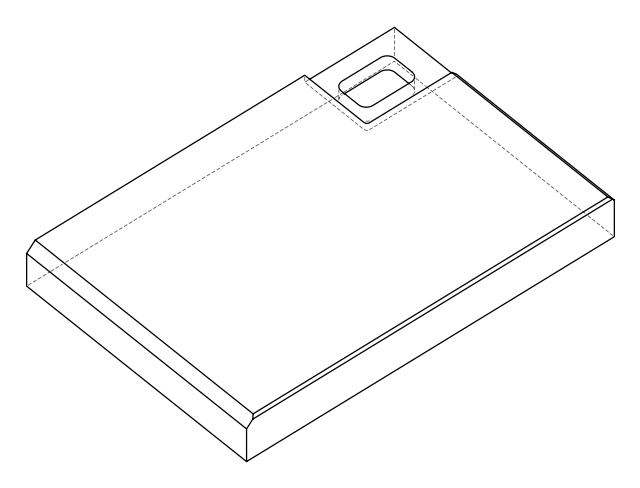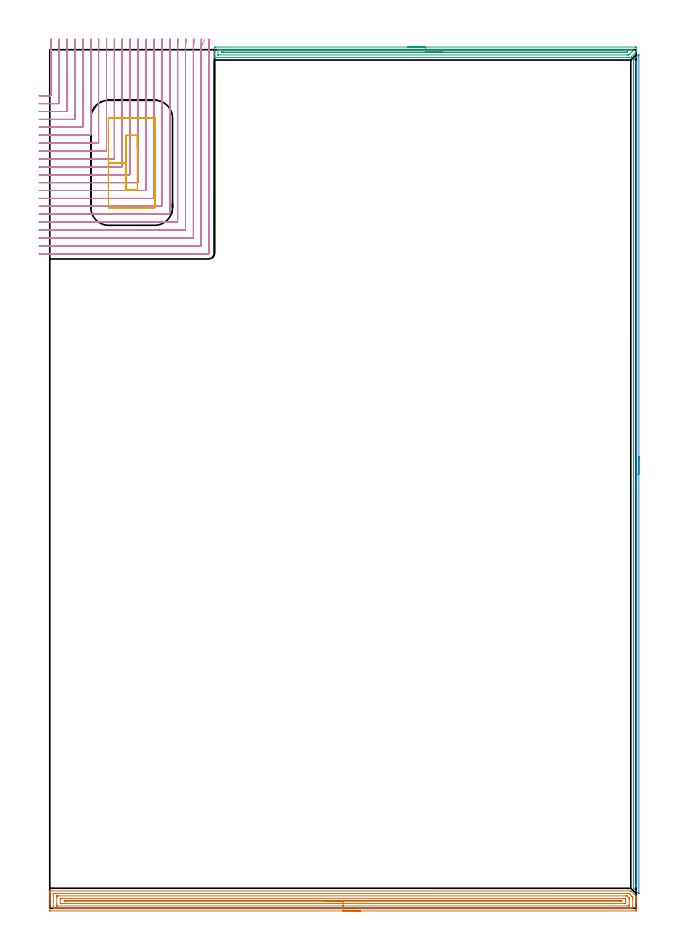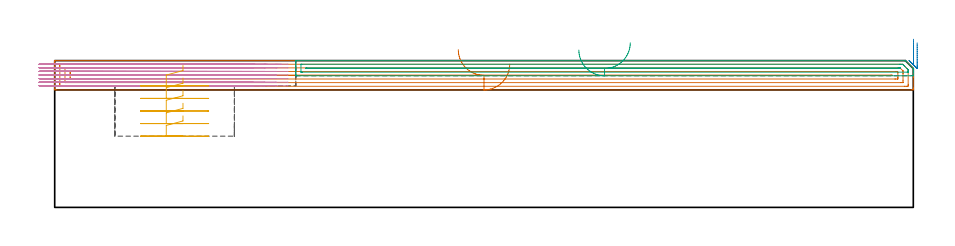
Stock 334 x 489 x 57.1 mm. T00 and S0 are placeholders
(PLAN: 5 operations, 2 tool changes, 71.7 min)
(1 AREA_MILL | FG_CHAMFER_SURFACE | UGT0205_001 | 13.5 min | 21702 mm3)
(2 AREA_MILL_1 | FG_CHAMFER_SURFACE_1 | UGT0205_001 | 7.74 min | 2296 mm3)
(3 AREA_MILL_2 | FG_CHAMFER_SURFACE_2 | UGT0205_001 | 5.89 min | 4226 mm3)
(4 MILL_CORNER_NOTCH_RECTANGULAR | CORNER_NOTCH_RECTANGULAR | UGT0201_014 | Follow Part, ap 1.5, ae 75% | 41.49 min | 109474 mm3)
(5 MILL_RECTANGULAR_POCKET | POCKET_RECTANGULAR_STRAIGHT | UGT0201_104 | Follow Part, ap 5, ae 75% | 3.04 min | 63174 mm3)
(TOOL UGT0205_001 | Chamfer Mill 20 x 3 x 45 deg. | D20 FL50 Z2)
(TOOL UGT0201_014 | End mill 6 mm | D6 FL24 Z4)
(TOOL UGT0201_104 | End Mill 20 mm | D20 FL22 Z2)
(OP 1 AREA_MILL)
G17 G21 G94 G90
T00 M6
G54
G17 G0 G90 X177. Y-1.5 S1061 M3
G43 Z67.1 H0
Z55.7
G94 G1 X176.962 Z54.828 F250.
X176.848 Z53.964
X176.659 Z53.112
X176.397 Z52.28
X176.063 Z51.474
X175.66 Z50.7
X175.191 Z49.964
X174.66 Z49.272
X174.071 Z48.629
X173.428 Z48.04
X172.736 Z47.508
X172. Z47.04
X171.226 Z46.637
X170.42 Z46.303
X169.588 Z46.041
X168.736 Z45.852
X167.872 Z45.738
X167. Z45.7
X0.602
X0.134 Y-1.495 Z45.703
X0.01 Y-1.492 Z45.706
X0. Y-1.363 Z45.835
Y5.959 Z53.154
Y7.41 Z54.607
Y8.597 Z55.792
Y9.212 Z56.411
Y9.477 Z56.676
X0.001 Y9.605 Z56.804
X0.01 Y9.894 Z57.093
X0.156 Y9.9 Z57.1
X330.721
X330.895 Y9.896 Z57.09
X331.051 Y9.75 Z56.949
X333.722 Y7.079 Z54.277
X333.844 Y6.956 Z54.155
X333.958 Y6.838 Z54.037
X333.99 Y6.804 Z54.001
X334. Y6.223 Z53.423
Y5.695 Z52.894
Y5.079 Z52.275
Y3.893 Z51.09
Y3.321 Z50.515
Y-0.791 Z46.406
X333.996 Y-1.077 Z46.12
X333.99 Y-1.492 Z45.706
X333.823 Y-1.495 Z45.703
X333.398 Y-1.5 Z45.7
X167.
Y-0.086 Z47.114
X3.166
X2.387 Y-0.085 Z47.115
X2.271 Y-0.084 Z47.116
X2.037 Y-0.079 Z47.121
X2.01 Y-0.002 Z47.198
X2.004 Y0.18 Z47.38
X2.001 Y0.682 Z47.882
X2. Y1.063 Z48.263
X2.001 Y7.718 Z54.918
X2.003 Y8.096 Z55.296
X2.01 Y8.473 Z55.673
X2.387 Y8.482 Z55.682
X2.501 Y8.484 Z55.684
X3.279 Y8.486 Z55.686
X3.392
X329.051 Y8.485 Z55.685
X329.829 Y8.479 Z55.679
X329.874 Y8.465 Z55.665
X329.926 Y8.417 Z55.617
X330.03 Y8.317 Z55.517
X330.721 Y7.629 Z54.829
X331.511 Y6.838 Z54.038
X331.613 Y6.734 Z53.934
X331.99 Y6.338 Z53.538
X331.995 Y5.959 Z53.159
X331.999 Y5.579 Z52.779
Y0.682 Z47.882
X331.997 Y0.304 Z47.504
X331.99 Y-0.073 Z47.127
X331.613 Y-0.082 Z47.118
X331.499 Y-0.084 Z47.116
X330.721 Y-0.086 Z47.114
X330.608
X167.
Y1.328 Z48.528
X4.171 Y1.329 Z48.529
X4.092 Y1.33 Z48.53
X4.03 Y1.333 Z48.533
X4.016 Y1.335 Z48.535
X4.01 Y1.347 Z48.547
X4.006 Y1.393 Z48.593
X4.002 Y1.562 Z48.762
X4. Y1.73 Z48.93
Y2.441 Z49.641
Y6.127 Z53.327
X4.002 Y6.838 Z54.038
X4.004 Y7.003 Z54.203
X4.01 Y7.057 Z54.257
X4.054 Y7.065 Z54.265
X4.171 Y7.066 Z54.266
X4.827 Y7.071 Z54.271
X328.045
X328.705 Y7.067 Z54.267
X328.814 Y7.065 Z54.265
X328.937 Y6.957 Z54.157
X329.06 Y6.838 Z54.038
X329.829 Y6.07 Z53.27
X329.935 Y5.959 Z53.159
X329.97 Y5.919 Z53.119
X329.99 Y5.873 Z53.073
X329.996 Y5.794 Z52.994
X330. Y5.079 Z52.279
Y4.911 Z52.111
Y2.273 Z49.473
X329.998 Y1.562 Z48.762
X329.996 Y1.397 Z48.597
X329.991 Y1.343 Z48.543
X329.946 Y1.335 Z48.535
X329.829 Y1.334 Z48.534
X329.173 Y1.329 Z48.529
X167. Y1.328 Z48.528
Y2.743 Z49.943
X6.541
X6.123 Y2.745 Z49.945
X6.03 Y2.748 Z49.948
X6.016 Y2.749 Z49.949
X6.01 Y2.759 Z49.959
X6.005 Y2.805 Z50.005
X6.002 Y2.899 Z50.099
X6. Y3.277 Z50.477
Y5.035 Z52.235
Y5.079 Z52.279
X6.004 Y5.497 Z52.697
X6.007 Y5.601 Z52.801
X6.01 Y5.647 Z52.847
X6.067 Y5.65 Z52.85
X6.265 Y5.654 Z52.854
X6.848 Y5.657 Z52.857
X7.154
X327.152
X327.46 Y5.656 Z52.856
X327.668 Y5.653 Z52.853
X327.768 Y5.65 Z52.85
X327.84 Y5.599 Z52.799
X327.957 Y5.483 Z52.683
X327.988 Y5.451 Z52.651
X327.992 Y5.406 Z52.606
X327.996 Y5.312 Z52.512
X328. Y5.124 Z52.324
Y3.365 Z50.565
Y3.321 Z50.521
X327.996 Y2.903 Z50.103
X327.993 Y2.799 Z49.999
X327.99 Y2.753 Z49.953
X327.933 Y2.75 Z49.95
X327.735 Y2.746 Z49.946
X327.152 Y2.743 Z49.943
X326.846
X167.
Y4.157 Z51.357
X8.675 Y4.158 Z51.358
X8.632 Y4.159 Z51.359
X8.097 Y4.2 Z51.4
X8.591 Y4.241 Z51.441
X8.632 Y4.242 Z51.442
X325.325
X325.368 Y4.241 Z51.441
X325.903 Y4.2 Z51.4
X325.41 Y4.159 Z51.359
X325.368 Y4.158 Z51.358
X167. Y4.157 Z51.357
X166.128 Z51.395
X165.263 Z51.509
X164.412 Z51.698
X163.58 Z51.96
X162.774 Z52.294
X162. Z52.697
X161.264 Z53.165
X160.572 Z53.696
X159.929 Z54.286
X159.34 Z54.929
X158.808 Z55.621
X158.34 Z56.357
X157.937 Z57.131
X157.603 Z57.937
X157.341 Z58.769
X157.152 Z59.62
X157.038 Z60.485
X157. Z61.357
G0 Z67.1
M5
M2
(OP 2 AREA_MILL_1)
G17 G21 G94 G90
T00 M6
G54
G17 G0 G90 X335.5 Y257.25 S1061 M3
G43 Z67.1 H0
Z64.
G94 G1 Y257.212 Z63.128 F250.
Y257.098 Z62.263
Y256.909 Z61.412
Y256.647 Z60.58
Y256.313 Z59.774
Y255.91 Z59.
Y255.442 Z58.264
Y254.91 Z57.572
Y254.321 Z56.929
Y253.678 Z56.339
Y252.986 Z55.808
Y252.25 Z55.34
Y251.476 Z54.937
Y250.67 Z54.603
Y249.838 Z54.341
Y248.987 Z54.152
Y248.122 Z54.038
Y247.25 Z54.
Y8.419 Z53.999
X335.499 Y8.391 Z53.998
X335.495 Y8.357 Z53.999
X335.49 Y8.318 Z54.002
X335.383 Y8.415 Z54.113
X335.288 Y8.512 Z54.211
X332.634 Y11.166 Z56.866
X332.474 Y11.329 Z57.024
X332.404 Y11.405 Z57.089
X332.4 Y11.613 Z57.1
Y482.887
X332.404 Y483.095 Z57.089
X332.475 Y483.176 Z57.022
X333.078 Y483.779 Z56.421
X333.975 Y484.675 Z55.525
X335.338 Y486.039 Z54.16
X335.383 Y486.085 Z54.113
X335.49 Y486.182 Z54.002
X335.495 Y486.143 Z53.999
X335.498 Y486.109 Z53.998
X335.5 Y485.827 Z54.
Y247.25
X334.086 Z55.414
Y12.508
X334.084 Y12.227 Z55.416
X334.082 Y12.182 Z55.418
X334.081 Y12.18 Z55.419
X334.075 Y12.181 Z55.425
X334.05 Y12.202 Z55.45
X333.951 Y12.302 Z55.549
X333.851 Y12.408 Z55.649
X333.828 Y12.434 Z55.672
X333.821 Y12.463 Z55.679
X333.819 Y12.508 Z55.681
X333.815 Y12.788 Z55.685
X333.814 Y13.095 Z55.686
Y13.402
Y481.378
X333.816 Y481.684 Z55.684
X333.82 Y481.992 Z55.68
X333.821 Y482.058 Z55.679
X333.851 Y482.093 Z55.649
X333.884 Y482.129 Z55.616
X334.074 Y482.312 Z55.426
X334.08 Y482.313 Z55.42
X334.082 Y482.304 Z55.418
X334.085 Y481.992 Z55.415
X334.086 Y481.685 Z55.414
Y481.405
Y247.25
Y246.378 Z55.452
Y245.514 Z55.566
Y244.662 Z55.755
Y243.83 Z56.017
Y243.024 Z56.351
Y242.25 Z56.754
Y241.514 Z57.223
Y240.822 Z57.754
Y240.179 Z58.343
Y239.59 Z58.986
Y239.059 Z59.678
Y238.59 Z60.414
Y238.187 Z61.188
Y237.853 Z61.994
Y237.591 Z62.826
Y237.402 Z63.678
Y237.288 Z64.543
Y237.25 Z65.414
G0 Z67.1
M5
M2
(OP 3 AREA_MILL_2)
G17 G21 G94 G90
T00 M6
G54
G17 G0 G90 X203.9 Y490.5 S1061 M3
G43 Z67.1 H0
Z61.2
G94 G1 X203.938 Z60.328 F250.
X204.052 Z59.463
X204.241 Z58.612
X204.503 Z57.78
X204.837 Z56.974
X205.24 Z56.2
X205.708 Z55.464
X206.24 Z54.772
X206.829 Z54.129
X207.472 Z53.54
X208.164 Z53.008
X208.9 Z52.54
X209.674 Z52.137
X210.48 Z51.803
X211.312 Z51.541
X212.164 Z51.352
X213.028 Z51.238
X213.9 Z51.2
X333.403
X333.681 Y490.498 Z51.202
X333.997 Y490.491 Z51.205
X334. Y490.463 Z51.234
Y489.296 Z52.399
Y488.706 Z52.993
Y488.14 Z53.559
X333.999 Y487.884 Z53.811
X333.99 Y487.688 Z54.008
X333.852 Y487.552 Z54.148
X331.174 Y484.873 Z56.825
X330.989 Y484.689 Z57.008
X330.895 Y484.603 Z57.089
X330.728 Y484.6 Z57.1
X93.95
X93.81 Y484.602 Z57.088
X93.803 Y484.71 Z56.982
X93.8 Y484.824 Z56.875
Y485.521 Z56.178
Y486.088 Z55.612
Y486.677 Z55.019
Y486.972 Z54.725
Y487.55 Z54.147
Y487.845 Z53.852
Y488.423 Z53.272
Y489.007 Z52.689
Y489.296 Z52.399
Y489.88 Z51.816
X93.804 Y490.169 Z51.527
X93.81 Y490.493 Z51.204
X94.061 Y490.497 Z51.201
X94.397 Y490.5 Z51.2
X213.9
Y489.086 Z52.614
X331.62 Y489.085 Z52.615
X331.836 Y489.084 Z52.616
X331.958 Y489.081 Z52.619
X331.983 Y489.079 Z52.621
X331.99 Y489.067 Z52.633
X331.994 Y489.045 Z52.655
X331.999 Y488.925 Z52.775
X331.995 Y488.423 Z53.277
X331.991 Y488.237 Z53.463
X331.987 Y488.149 Z53.551
X331.945 Y488.104 Z53.596
X331.62 Y487.77 Z53.93
X330.626 Y486.777 Z54.923
X330.526 Y486.677 Z55.023
X330.18 Y486.341 Z55.359
X329.836 Y486.021 Z55.679
X329.617 Y486.019 Z55.681
X328.944 Y486.015 Z55.685
X328.73 Y486.014 Z55.686
X96.18 Y486.015 Z55.685
X95.964 Y486.016 Z55.684
X95.842 Y486.019 Z55.681
X95.817 Y486.021 Z55.679
X95.81 Y486.033 Z55.667
X95.806 Y486.055 Z55.645
X95.801 Y486.175 Z55.525
X95.8 Y488.795 Z52.905
X95.802 Y488.919 Z52.781
X95.806 Y489.018 Z52.682
X95.81 Y489.078 Z52.622
X95.843 Y489.079 Z52.621
X96.18 Y489.084 Z52.616
X96.395 Y489.085 Z52.615
X213.9 Y489.086 Z52.614
Y487.672 Z54.028
X328.053
X328.822 Y487.67 Z54.03
X328.944 Y487.668 Z54.032
X329.05 Y487.665 Z54.035
X328.944 Y487.544 Z54.156
X328.839 Y487.45 Z54.25
X328.82 Y487.435 Z54.265
X328.8 Y487.433 Z54.267
X328.752 Y487.43 Z54.27
X328.561 Y487.429 Z54.271
X328.177
X98.087
X97.964 Y487.43 Z54.27
X97.84 Y487.434 Z54.266
X97.813 Y487.435 Z54.265
X97.809 Y487.455 Z54.245
X97.804 Y487.497 Z54.203
X97.803 Y487.55 Z54.15
X97.807 Y487.63 Z54.07
X97.81 Y487.664 Z54.036
X97.845 Y487.666 Z54.034
X97.964 Y487.669 Z54.031
X98.732 Y487.671 Z54.029
X98.856 Y487.672 Z54.028
X213.9
X214.772 Z54.066
X215.636 Z54.18
X216.488 Z54.369
X217.32 Z54.631
X218.126 Z54.965
X218.9 Z55.368
X219.636 Z55.837
X220.328 Z56.368
X220.971 Z56.957
X221.56 Z57.601
X222.092 Z58.293
X222.56 Z59.028
X222.963 Z59.802
X223.297 Z60.608
X223.559 Z61.44
X223.748 Z62.292
X223.862 Z63.157
X223.9 Z64.028
G0 Z67.1
M5
M2
(OP 4 MILL_CORNER_NOTCH_RECTANGULAR)
G17 G21 G94 G90
T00 M6
G54
G17 G0 G90 X-6. Y462.8 S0 M3
G43 Z67.1 H0
Z55.7
G94 G1 X-3. F250.
X0.506 F500.
G3 X0.8 Y463.094 R0.3
G1 Y489.94
G2 X0.824 Y492. R90.
G1 X0.892 Y494.999 F250.
G0 Z67.1
X-6. Y458.3
Z55.7
G1 X-3.
X5.006 F500.
G3 X5.3 Y458.594 R0.3
G1 Y489.94
G2 X5.325 Y492. R85.5
G1 X5.397 Y494.999 F250.
G0 Z67.1
X-6. Y453.8
Z55.7
G1 X-3.
X9.506 F500.
G3 X9.8 Y454.094 R0.3
G1 Y489.94
G2 X9.826 Y492. R81.
G1 X9.902 Y494.999 F250.
G0 Z67.1
X-6. Y449.3
Z55.7
G1 X-3.
X14.005 F500.
G3 X14.3 Y449.595 R0.3
G1 Y489.94
G2 X14.328 Y492. R76.5
G1 X14.408 Y494.999 F250.
G0 Z67.1
X-6. Y444.8
Z55.7
G1 X-3.
X18.505 F500.
G3 X18.8 Y445.095 R0.3
G1 Y489.94
G2 X18.829 Y492. R72.
G1 X18.915 Y494.999 F250.
G0 Z67.1
X-6. Y440.3
Z55.7
G1 X-3.
X23.005 F500.
G3 X23.3 Y440.595 R0.3
G1 Y489.94
G2 X23.331 Y492. R67.5
G1 X23.423 Y494.999 F250.
G0 Z67.1
X-6. Y435.8
Z55.7
G1 X-3.
X27.505 F500.
G3 X27.8 Y436.095 R0.3
G1 Y489.94
G2 X27.834 Y492. R63.
G1 X27.932 Y494.998 F250.
G0 Z67.1
X-6. Y431.3
Z55.7
G1 X-3.
X32.005 F500.
G3 X32.3 Y431.595 R0.3
G1 Y489.94
G2 X32.336 Y492. R58.5
G1 X32.442 Y494.998 F250.
G0 Z67.1
X-6. Y426.8
Z55.7
G1 X-3.
X36.505 F500.
G3 X36.8 Y427.095 R0.3
G1 Y489.94
G2 X36.839 Y492. R54.
G1 X36.954 Y494.998 F250.
G0 Z67.1
X-6. Y422.3
Z55.7
G1 X-3.
X41.004 F500.
G3 X41.3 Y422.596 R0.3
G1 Y489.94
G2 X41.343 Y492. R49.5
G1 X41.468 Y494.997 F250.
G0 Z67.1
X-6. Y417.8
Z55.7
G1 X-3.
X45.504 F500.
G3 X45.8 Y418.096 R0.3
G1 Y489.94
G2 X45.847 Y492. R45.
G1 X45.984 Y494.997 F250.
G0 Z67.1
X-6. Y413.3
Z55.7
G1 X-3.
X50.004 F500.
G3 X50.3 Y413.596 R0.3
G1 Y489.94
G2 X50.352 Y492. R40.5
G1 X50.505 Y494.996 F250.
G0 Z67.1
X-6. Y408.8
Z55.7
G1 X-3.
X54.504 F500.
G3 X54.8 Y409.096 R0.3
G1 Y489.94
G2 X54.859 Y492. R36.
G1 X55.031 Y494.995 F250.
G0 Z67.1
X-6. Y404.3
Z55.7
G1 X-3.
X59.004 F500.
G3 X59.3 Y404.596 R0.3
G1 Y489.94
G2 X59.367 Y492. R31.5
G1 X59.564 Y494.994 F250.
G0 Z67.1
X-6. Y399.8
Z55.7
G1 X-3.
X63.504 F500.
G3 X63.8 Y400.096 R0.3
G1 Y489.94
G2 X63.879 Y492. R27.
G1 X64.108 Y494.991 F250.
G0 Z67.1
X-6. Y395.3
Z55.7
G1 X-3.
X68.003 F500.
G3 X68.3 Y395.597 R0.3
G1 Y489.94
G2 X68.394 Y492. R22.5
G1 X68.669 Y494.987 F250.
G0 Z67.1
X-6. Y390.8
Z55.7
G1 X-3.
X72.503 F500.
G3 X72.8 Y391.097 R0.3
G1 Y489.94
G2 X72.918 Y492. R18.
G1 X73.261 Y494.98 F250.
G0 Z67.1
X-6. Y386.3
Z55.7
G1 X-3.
X77.003 F500.
G3 X77.3 Y386.597 R0.3
G1 Y489.94
G2 X77.458 Y492. R13.5
G1 X77.916 Y494.965 F250.
G0 Z67.1
X-6. Y381.8
Z55.7
G1 X-3.
X81.503 F500.
G3 X81.8 Y382.097 R0.3
G1 Y489.94
G2 X82.039 Y492. R9.
G1 X82.725 Y494.92 F250.
G0 Z67.1
X-6. Y377.3
Z55.7
G1 X-3.
X86.003 F500.
G3 X86.3 Y377.597 R0.3
G1 Y489.94
G2 X86.799 Y492. R4.5
G1 X88.172 Y494.667 F250.
G0 Z67.1
X-6. Y372.8
Z55.7
G1 X-3.
X90.5 F500.
G3 X90.8 Y373.1 R0.3
G1 Y489.94
Y492.94 F250.
G0 Z67.1
X-6. Y462.8
Z54.3
G1 X-3.
X0.506 F500.
G3 X0.8 Y463.094 R0.3
G1 Y491.631
X0.801 Y492.
X0.813 Y495. F250.
G0 Z67.1
X-6. Y458.3
Z54.3
G1 X-3.
X5.006 F500.
G3 X5.3 Y458.594 R0.3
G1 Y491.631
X5.301 Y492.
X5.314 Y495. F250.
G0 Z67.1
X-6. Y453.8
Z54.3
G1 X-3.
X9.506 F500.
G3 X9.8 Y454.094 R0.3
G1 Y491.631
X9.801 Y492.
X9.815 Y495. F250.
G0 Z67.1
X-6. Y449.3
Z54.3
G1 X-3.
X14.005 F500.
G3 X14.3 Y449.595 R0.3
G1 Y491.631
X14.301 Y492.
X14.315 Y495. F250.
G0 Z67.1
X-6. Y444.8
Z54.3
G1 X-3.
X18.505 F500.
G3 X18.8 Y445.095 R0.3
G1 Y491.631
X18.801 Y492.
X18.816 Y495. F250.
G0 Z67.1
X-6. Y440.3
Z54.3
G1 X-3.
X23.005 F500.
G3 X23.3 Y440.595 R0.3
G1 Y491.631
G2 X23.301 Y492. R67.5
G1 X23.317 Y495. F250.
G0 Z67.1
X-6. Y435.8
Z54.3
G1 X-3.
X27.505 F500.
G3 X27.8 Y436.095 R0.3
G1 Y491.631
G2 X27.801 Y492. R63.
G1 X27.819 Y495. F250.
G0 Z67.1
X-6. Y431.3
Z54.3
G1 X-3.
X32.005 F500.
G3 X32.3 Y431.595 R0.3
G1 Y491.631
G2 X32.301 Y492. R58.5
G1 X32.32 Y495. F250.
G0 Z67.1
X-6. Y426.8
Z54.3
G1 X-3.
X36.505 F500.
G3 X36.8 Y427.095 R0.3
G1 Y491.631
G2 X36.801 Y492. R54.
G1 X36.822 Y495. F250.
G0 Z67.1
X-6. Y422.3
Z54.3
G1 X-3.
X41.004 F500.
G3 X41.3 Y422.596 R0.3
G1 Y491.631
G2 X41.301 Y492. R49.5
G1 X41.324 Y495. F250.
G0 Z67.1
X-6. Y417.8
Z54.3
G1 X-3.
X45.504 F500.
G3 X45.8 Y418.096 R0.3
G1 Y491.631
G2 X45.802 Y492. R45.
G1 X45.826 Y495. F250.
G0 Z67.1
X-6. Y413.3
Z54.3
G1 X-3.
X50.004 F500.
G3 X50.3 Y413.596 R0.3
G1 Y491.631
G2 X50.302 Y492. R40.5
G1 X50.329 Y495. F250.
G0 Z67.1
X-6. Y408.8
Z54.3
G1 X-3.
X54.504 F500.
G3 X54.8 Y409.096 R0.3
G1 Y491.631
G2 X54.802 Y492. R36.
G1 X54.833 Y495. F250.
G0 Z67.1
X-6. Y404.3
Z54.3
G1 X-3.
X59.004 F500.
G3 X59.3 Y404.596 R0.3
G1 Y491.631
G2 X59.302 Y492. R31.5
G1 X59.337 Y495. F250.
G0 Z67.1
X-6. Y399.8
Z54.3
G1 X-3.
X63.504 F500.
G3 X63.8 Y400.096 R0.3
G1 Y491.631
G2 X63.803 Y492. R27.
G1 X63.844 Y495. F250.
G0 Z67.1
X-6. Y395.3
Z54.3
G1 X-3.
X68.003 F500.
G3 X68.3 Y395.597 R0.3
G1 Y491.631
G2 X68.303 Y492. R22.5
G1 X68.352 Y495. F250.
G0 Z67.1
X-6. Y390.8
Z54.3
G1 X-3.
X72.503 F500.
G3 X72.8 Y391.097 R0.3
G1 Y491.631
G2 X72.804 Y492. R18.
G1 X72.865 Y494.999 F250.
G0 Z67.1
X-6. Y386.3
Z54.3
G1 X-3.
X77.003 F500.
G3 X77.3 Y386.597 R0.3
G1 Y491.631
G2 X77.305 Y492. R13.5
G1 X77.387 Y494.999 F250.
G0 Z67.1
X-6. Y381.8
Z54.3
G1 X-3.
X81.503 F500.
G3 X81.8 Y382.097 R0.3
G1 Y491.631
G2 X81.808 Y492. R9.
G1 X81.931 Y494.997 F250.
G0 Z67.1
X-6. Y377.3
Z54.3
G1 X-3.
X86.003 F500.
G3 X86.3 Y377.597 R0.3
G1 Y491.631
G2 X86.315 Y492. R4.5
G1 X86.561 Y494.99 F250.
G0 Z67.1
X-6. Y372.8
Z54.3
G1 X-3.
X90.5 F500.
G3 X90.8 Y373.1 R0.3
G1 Y491.631
Y494.631 F250.
G0 Z67.1
X-6. Y462.8
Z52.9
G1 X-3.
X0.506 F500.
G3 X0.8 Y463.094 R0.3
G1 Y492.
Y495. F250.
G0 Z67.1
X-6. Y458.3
Z52.9
G1 X-3.
X5.006 F500.
G3 X5.3 Y458.594 R0.3
G1 Y492.
Y495. F250.
G0 Z67.1
X-6. Y453.8
Z52.9
G1 X-3.
X9.506 F500.
G3 X9.8 Y454.094 R0.3
G1 Y492.
Y495. F250.
G0 Z67.1
X-6. Y449.3
Z52.9
G1 X-3.
X14.005 F500.
G3 X14.3 Y449.595 R0.3
G1 Y492.
Y495. F250.
G0 Z67.1
X-6. Y444.8
Z52.9
G1 X-3.
X18.505 F500.
G3 X18.8 Y445.095 R0.3
G1 Y492.
Y495. F250.
G0 Z67.1
X-6. Y440.3
Z52.9
G1 X-3.
X23.005 F500.
G3 X23.3 Y440.595 R0.3
G1 Y492.
Y495. F250.
G0 Z67.1
X-6. Y435.8
Z52.9
G1 X-3.
X27.505 F500.
G3 X27.8 Y436.095 R0.3
G1 Y492.
Y495. F250.
G0 Z67.1
X-6. Y431.3
Z52.9
G1 X-3.
X32.005 F500.
G3 X32.3 Y431.595 R0.3
G1 Y492.
Y495. F250.
G0 Z67.1
X-6. Y426.8
Z52.9
G1 X-3.
X36.505 F500.
G3 X36.8 Y427.095 R0.3
G1 Y492.
Y495. F250.
G0 Z67.1
X-6. Y422.3
Z52.9
G1 X-3.
X41.004 F500.
G3 X41.3 Y422.596 R0.3
G1 Y492.
Y495. F250.
G0 Z67.1
X-6. Y417.8
Z52.9
G1 X-3.
X45.504 F500.
G3 X45.8 Y418.096 R0.3
G1 Y492.
Y495. F250.
G0 Z67.1
X-6. Y413.3
Z52.9
G1 X-3.
X50.004 F500.
G3 X50.3 Y413.596 R0.3
G1 Y492.
Y495. F250.
G0 Z67.1
X-6. Y408.8
Z52.9
G1 X-3.
X54.504 F500.
G3 X54.8 Y409.096 R0.3
G1 Y492.
Y495. F250.
G0 Z67.1
X-6. Y404.3
Z52.9
G1 X-3.
X59.004 F500.
G3 X59.3 Y404.596 R0.3
G1 Y492.
Y495. F250.
G0 Z67.1
X-6. Y399.8
Z52.9
G1 X-3.
X63.504 F500.
G3 X63.8 Y400.096 R0.3
G1 Y492.
Y495. F250.
G0 Z67.1
X-6. Y395.3
Z52.9
G1 X-3.
X68.003 F500.
G3 X68.3 Y395.597 R0.3
G1 Y492.
Y495. F250.
G0 Z67.1
X-6. Y390.8
Z52.9
G1 X-3.
X72.503 F500.
G3 X72.8 Y391.097 R0.3
G1 Y492.
Y495. F250.
G0 Z67.1
X-6. Y386.3
Z52.9
G1 X-3.
X77.003 F500.
G3 X77.3 Y386.597 R0.3
G1 Y492.
Y495. F250.
G0 Z67.1
X-6. Y381.8
Z52.9
G1 X-3.
X81.503 F500.
G3 X81.8 Y382.097 R0.3
G1 Y492.
Y495. F250.
G0 Z67.1
X-6. Y377.3
Z52.9
G1 X-3.
X86.003 F500.
G3 X86.3 Y377.597 R0.3
G1 Y492.
Y495. F250.
G0 Z67.1
X-6. Y372.8
Z52.9
G1 X-3.
X90.5 F500.
G3 X90.8 Y373.1 R0.3
G1 Y492.
Y495. F250.
G0 Z67.1
X-6. Y462.8
Z51.5
G1 X-3.
X0.506 F500.
G3 X0.8 Y463.094 R0.3
G1 Y492.
Y495. F250.
G0 Z67.1
X-6. Y458.3
Z51.5
G1 X-3.
X5.006 F500.
G3 X5.3 Y458.594 R0.3
G1 Y492.
Y495. F250.
G0 Z67.1
X-6. Y453.8
Z51.5
G1 X-3.
X9.506 F500.
G3 X9.8 Y454.094 R0.3
G1 Y492.
Y495. F250.
G0 Z67.1
X-6. Y449.3
Z51.5
G1 X-3.
X14.005 F500.
G3 X14.3 Y449.595 R0.3
G1 Y492.
Y495. F250.
G0 Z67.1
X-6. Y444.8
Z51.5
G1 X-3.
X18.505 F500.
G3 X18.8 Y445.095 R0.3
G1 Y492.
Y495. F250.
G0 Z67.1
X-6. Y440.3
Z51.5
G1 X-3.
X23.005 F500.
G3 X23.3 Y440.595 R0.3
G1 Y492.
Y495. F250.
G0 Z67.1
X-6. Y435.8
Z51.5
G1 X-3.
X27.505 F500.
G3 X27.8 Y436.095 R0.3
G1 Y492.
Y495. F250.
G0 Z67.1
X-6. Y431.3
Z51.5
G1 X-3.
X32.005 F500.
G3 X32.3 Y431.595 R0.3
G1 Y492.
Y495. F250.
G0 Z67.1
X-6. Y426.8
Z51.5
G1 X-3.
X36.505 F500.
G3 X36.8 Y427.095 R0.3
G1 Y492.
Y495. F250.
G0 Z67.1
X-6. Y422.3
Z51.5
G1 X-3.
X41.004 F500.
G3 X41.3 Y422.596 R0.3
G1 Y492.
Y495. F250.
G0 Z67.1
X-6. Y417.8
Z51.5
G1 X-3.
X45.504 F500.
G3 X45.8 Y418.096 R0.3
G1 Y492.
Y495. F250.
G0 Z67.1
X-6. Y413.3
Z51.5
G1 X-3.
X50.004 F500.
G3 X50.3 Y413.596 R0.3
G1 Y492.
Y495. F250.
G0 Z67.1
X-6. Y408.8
Z51.5
G1 X-3.
X54.504 F500.
G3 X54.8 Y409.096 R0.3
G1 Y492.
Y495. F250.
G0 Z67.1
X-6. Y404.3
Z51.5
G1 X-3.
X59.004 F500.
G3 X59.3 Y404.596 R0.3
G1 Y492.
Y495. F250.
G0 Z67.1
X-6. Y399.8
Z51.5
G1 X-3.
X63.504 F500.
G3 X63.8 Y400.096 R0.3
G1 Y492.
Y495. F250.
G0 Z67.1
X-6. Y395.3
Z51.5
G1 X-3.
X68.003 F500.
G3 X68.3 Y395.597 R0.3
G1 Y492.
Y495. F250.
G0 Z67.1
X-6. Y390.8
Z51.5
G1 X-3.
X72.503 F500.
G3 X72.8 Y391.097 R0.3
G1 Y492.
Y495. F250.
G0 Z67.1
X-6. Y386.3
Z51.5
G1 X-3.
X77.003 F500.
G3 X77.3 Y386.597 R0.3
G1 Y492.
Y495. F250.
G0 Z67.1
X-6. Y381.8
Z51.5
G1 X-3.
X81.503 F500.
G3 X81.8 Y382.097 R0.3
G1 Y492.
Y495. F250.
G0 Z67.1
X-6. Y377.3
Z51.5
G1 X-3.
X86.003 F500.
G3 X86.3 Y377.597 R0.3
G1 Y492.
Y495. F250.
G0 Z67.1
X-6. Y372.8
Z51.5
G1 X-3.
X90.5 F500.
G3 X90.8 Y373.1 R0.3
G1 Y492.
Y495. F250.
G0 Z67.1
X-6. Y462.8
Z50.1
G1 X-3.
X0.506 F500.
G3 X0.8 Y463.094 R0.3
G1 Y492.
Y495. F250.
G0 Z67.1
X-6. Y458.3
Z50.1
G1 X-3.
X5.006 F500.
G3 X5.3 Y458.594 R0.3
G1 Y492.
Y495. F250.
G0 Z67.1
X-6. Y453.8
Z50.1
G1 X-3.
X9.506 F500.
G3 X9.8 Y454.094 R0.3
G1 Y492.
Y495. F250.
G0 Z67.1
X-6. Y449.3
Z50.1
G1 X-3.
X14.005 F500.
G3 X14.3 Y449.595 R0.3
G1 Y492.
Y495. F250.
G0 Z67.1
X-6. Y444.8
Z50.1
G1 X-3.
X18.505 F500.
G3 X18.8 Y445.095 R0.3
G1 Y492.
Y495. F250.
G0 Z67.1
X-6. Y440.3
Z50.1
G1 X-3.
X23.005 F500.
G3 X23.3 Y440.595 R0.3
G1 Y492.
Y495. F250.
G0 Z67.1
X-6. Y435.8
Z50.1
G1 X-3.
X27.505 F500.
G3 X27.8 Y436.095 R0.3
G1 Y492.
Y495. F250.
G0 Z67.1
X-6. Y431.3
Z50.1
G1 X-3.
X32.005 F500.
G3 X32.3 Y431.595 R0.3
G1 Y492.
Y495. F250.
G0 Z67.1
X-6. Y426.8
Z50.1
G1 X-3.
X36.505 F500.
G3 X36.8 Y427.095 R0.3
G1 Y492.
Y495. F250.
G0 Z67.1
X-6. Y422.3
Z50.1
G1 X-3.
X41.004 F500.
G3 X41.3 Y422.596 R0.3
G1 Y492.
Y495. F250.
G0 Z67.1
X-6. Y417.8
Z50.1
G1 X-3.
X45.504 F500.
G3 X45.8 Y418.096 R0.3
G1 Y492.
Y495. F250.
G0 Z67.1
X-6. Y413.3
Z50.1
G1 X-3.
X50.004 F500.
G3 X50.3 Y413.596 R0.3
G1 Y492.
Y495. F250.
G0 Z67.1
X-6. Y408.8
Z50.1
G1 X-3.
X54.504 F500.
G3 X54.8 Y409.096 R0.3
G1 Y492.
Y495. F250.
G0 Z67.1
X-6. Y404.3
Z50.1
G1 X-3.
X59.004 F500.
G3 X59.3 Y404.596 R0.3
G1 Y492.
Y495. F250.
G0 Z67.1
X-6. Y399.8
Z50.1
G1 X-3.
X63.504 F500.
G3 X63.8 Y400.096 R0.3
G1 Y492.
Y495. F250.
G0 Z67.1
X-6. Y395.3
Z50.1
G1 X-3.
X68.003 F500.
G3 X68.3 Y395.597 R0.3
G1 Y492.
Y495. F250.
G0 Z67.1
X-6. Y390.8
Z50.1
G1 X-3.
X72.503 F500.
G3 X72.8 Y391.097 R0.3
G1 Y492.
Y495. F250.
G0 Z67.1
X-6. Y386.3
Z50.1
G1 X-3.
X77.003 F500.
G3 X77.3 Y386.597 R0.3
G1 Y492.
Y495. F250.
G0 Z67.1
X-6. Y381.8
Z50.1
G1 X-3.
X81.503 F500.
G3 X81.8 Y382.097 R0.3
G1 Y492.
Y495. F250.
G0 Z67.1
X-6. Y377.3
Z50.1
G1 X-3.
X86.003 F500.
G3 X86.3 Y377.597 R0.3
G1 Y492.
Y495. F250.
G0 Z67.1
X-6. Y372.8
Z50.1
G1 X-3.
X90.5 F500.
G3 X90.8 Y373.1 R0.3
G1 Y492.
Y495. F250.
G0 Z67.1
X-6. Y462.8
Z48.7
G1 X-3.
X0.506 F500.
G3 X0.8 Y463.094 R0.3
G1 Y492.
Y495. F250.
G0 Z67.1
X-6. Y458.3
Z48.7
G1 X-3.
X5.006 F500.
G3 X5.3 Y458.594 R0.3
G1 Y492.
Y495. F250.
G0 Z67.1
X-6. Y453.8
Z48.7
G1 X-3.
X9.506 F500.
G3 X9.8 Y454.094 R0.3
G1 Y492.
Y495. F250.
G0 Z67.1
X-6. Y449.3
Z48.7
G1 X-3.
X14.005 F500.
G3 X14.3 Y449.595 R0.3
G1 Y492.
Y495. F250.
G0 Z67.1
X-6. Y444.8
Z48.7
G1 X-3.
X18.505 F500.
G3 X18.8 Y445.095 R0.3
G1 Y492.
Y495. F250.
G0 Z67.1
X-6. Y440.3
Z48.7
G1 X-3.
X23.005 F500.
G3 X23.3 Y440.595 R0.3
G1 Y492.
Y495. F250.
G0 Z67.1
X-6. Y435.8
Z48.7
G1 X-3.
X27.505 F500.
G3 X27.8 Y436.095 R0.3
G1 Y492.
Y495. F250.
G0 Z67.1
X-6. Y431.3
Z48.7
G1 X-3.
X32.005 F500.
G3 X32.3 Y431.595 R0.3
G1 Y492.
Y495. F250.
G0 Z67.1
X-6. Y426.8
Z48.7
G1 X-3.
X36.505 F500.
G3 X36.8 Y427.095 R0.3
G1 Y492.
Y495. F250.
G0 Z67.1
X-6. Y422.3
Z48.7
G1 X-3.
X41.004 F500.
G3 X41.3 Y422.596 R0.3
G1 Y492.
Y495. F250.
G0 Z67.1
X-6. Y417.8
Z48.7
G1 X-3.
X45.504 F500.
G3 X45.8 Y418.096 R0.3
G1 Y492.
Y495. F250.
G0 Z67.1
X-6. Y413.3
Z48.7
G1 X-3.
X50.004 F500.
G3 X50.3 Y413.596 R0.3
G1 Y492.
Y495. F250.
G0 Z67.1
X-6. Y408.8
Z48.7
G1 X-3.
X54.504 F500.
G3 X54.8 Y409.096 R0.3
G1 Y492.
Y495. F250.
G0 Z67.1
X-6. Y404.3
Z48.7
G1 X-3.
X59.004 F500.
G3 X59.3 Y404.596 R0.3
G1 Y492.
Y495. F250.
G0 Z67.1
X-6. Y399.8
Z48.7
G1 X-3.
X63.504 F500.
G3 X63.8 Y400.096 R0.3
G1 Y492.
Y495. F250.
G0 Z67.1
X-6. Y395.3
Z48.7
G1 X-3.
X68.003 F500.
G3 X68.3 Y395.597 R0.3
G1 Y492.
Y495. F250.
G0 Z67.1
X-6. Y390.8
Z48.7
G1 X-3.
X72.503 F500.
G3 X72.8 Y391.097 R0.3
G1 Y492.
Y495. F250.
G0 Z67.1
X-6. Y386.3
Z48.7
G1 X-3.
X77.003 F500.
G3 X77.3 Y386.597 R0.3
G1 Y492.
Y495. F250.
G0 Z67.1
X-6. Y381.8
Z48.7
G1 X-3.
X81.503 F500.
G3 X81.8 Y382.097 R0.3
G1 Y492.
Y495. F250.
G0 Z67.1
X-6. Y377.3
Z48.7
G1 X-3.
X86.003 F500.
G3 X86.3 Y377.597 R0.3
G1 Y492.
Y495. F250.
G0 Z67.1
X-6. Y372.8
Z48.7
G1 X-3.
X90.5 F500.
G3 X90.8 Y373.1 R0.3
G1 Y492.
Y495. F250.
G0 Z67.1
X-6. Y462.8
Z47.3
G1 X-3.
X0.506 F500.
G3 X0.8 Y463.094 R0.3
G1 Y492.
Y495. F250.
G0 Z67.1
X-6. Y458.3
Z47.3
G1 X-3.
X5.006 F500.
G3 X5.3 Y458.594 R0.3
G1 Y492.
Y495. F250.
G0 Z67.1
X-6. Y453.8
Z47.3
G1 X-3.
X9.506 F500.
G3 X9.8 Y454.094 R0.3
G1 Y492.
Y495. F250.
G0 Z67.1
X-6. Y449.3
Z47.3
G1 X-3.
X14.005 F500.
G3 X14.3 Y449.595 R0.3
G1 Y492.
Y495. F250.
G0 Z67.1
X-6. Y444.8
Z47.3
G1 X-3.
X18.505 F500.
G3 X18.8 Y445.095 R0.3
G1 Y492.
Y495. F250.
G0 Z67.1
X-6. Y440.3
Z47.3
G1 X-3.
X23.005 F500.
G3 X23.3 Y440.595 R0.3
G1 Y492.
Y495. F250.
G0 Z67.1
X-6. Y435.8
Z47.3
G1 X-3.
X27.505 F500.
G3 X27.8 Y436.095 R0.3
G1 Y492.
Y495. F250.
G0 Z67.1
X-6. Y431.3
Z47.3
G1 X-3.
X32.005 F500.
G3 X32.3 Y431.595 R0.3
G1 Y492.
Y495. F250.
G0 Z67.1
X-6. Y426.8
Z47.3
G1 X-3.
X36.505 F500.
G3 X36.8 Y427.095 R0.3
G1 Y492.
Y495. F250.
G0 Z67.1
X-6. Y422.3
Z47.3
G1 X-3.
X41.004 F500.
G3 X41.3 Y422.596 R0.3
G1 Y492.
Y495. F250.
G0 Z67.1
X-6. Y417.8
Z47.3
G1 X-3.
X45.504 F500.
G3 X45.8 Y418.096 R0.3
G1 Y492.
Y495. F250.
G0 Z67.1
X-6. Y413.3
Z47.3
G1 X-3.
X50.004 F500.
G3 X50.3 Y413.596 R0.3
G1 Y492.
Y495. F250.
G0 Z67.1
X-6. Y408.8
Z47.3
G1 X-3.
X54.504 F500.
G3 X54.8 Y409.096 R0.3
G1 Y492.
Y495. F250.
G0 Z67.1
X-6. Y404.3
Z47.3
G1 X-3.
X59.004 F500.
G3 X59.3 Y404.596 R0.3
G1 Y492.
Y495. F250.
G0 Z67.1
X-6. Y399.8
Z47.3
G1 X-3.
X63.504 F500.
G3 X63.8 Y400.096 R0.3
G1 Y492.
Y495. F250.
G0 Z67.1
X-6. Y395.3
Z47.3
G1 X-3.
X68.003 F500.
G3 X68.3 Y395.597 R0.3
G1 Y492.
Y495. F250.
G0 Z67.1
X-6. Y390.8
Z47.3
G1 X-3.
X72.503 F500.
G3 X72.8 Y391.097 R0.3
G1 Y492.
Y495. F250.
G0 Z67.1
X-6. Y386.3
Z47.3
G1 X-3.
X77.003 F500.
G3 X77.3 Y386.597 R0.3
G1 Y492.
Y495. F250.
G0 Z67.1
X-6. Y381.8
Z47.3
G1 X-3.
X81.503 F500.
G3 X81.8 Y382.097 R0.3
G1 Y492.
Y495. F250.
G0 Z67.1
X-6. Y377.3
Z47.3
G1 X-3.
X86.003 F500.
G3 X86.3 Y377.597 R0.3
G1 Y492.
Y495. F250.
G0 Z67.1
X-6. Y372.8
Z47.3
G1 X-3.
X90.5 F500.
G3 X90.8 Y373.1 R0.3
G1 Y492.
Y495. F250.
G0 Z67.1
M5
M2
(OP 5 MILL_RECTANGULAR_POCKET)
G17 G21 G94 G90
T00 M6
G54
G17 G0 G90 X49.9 Y432.817 S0 M3
G43 Z67.1 H0
Z55.2
G94 G1 Y440.2 Z53.222 F250.
X43.4 Z51.48
Y424.6 Z47.3
Y409. F500.
X49.9
Y440.2
X43.4
Y424.6
X33.4
Y399.2
G3 X33.6 Y399. R0.2
G1 X59.7
G3 X59.9 Y399.2 R0.2
G1 Y450.
G3 X59.7 Y450.2 R0.2
G1 X33.6
G3 X33.4 Y450. R0.2
G1 Y424.6
Y423.6
G0 X49.9 Y432.817 Z50.3
G1 Y440.2 Z48.322 F250.
X43.4 Z46.58
Y424.6 Z42.4
Y409. F500.
X49.9
Y440.2
X43.4
Y424.6
X33.4
Y399.2
G3 X33.6 Y399. R0.2
G1 X59.7
G3 X59.9 Y399.2 R0.2
G1 Y450.
G3 X59.7 Y450.2 R0.2
G1 X33.6
G3 X33.4 Y450. R0.2
G1 Y424.6
Y423.6
G0 X49.9 Y432.817 Z45.4
G1 Y440.2 Z43.422 F250.
X43.4 Z41.68
Y424.6 Z37.5
Y409. F500.
X49.9
Y440.2
X43.4
Y424.6
X33.4
Y399.2
G3 X33.6 Y399. R0.2
G1 X59.7
G3 X59.9 Y399.2 R0.2
G1 Y450.
G3 X59.7 Y450.2 R0.2
G1 X33.6
G3 X33.4 Y450. R0.2
G1 Y424.6
Y423.6
G0 X49.9 Y432.817 Z40.5
G1 Y440.2 Z38.522 F250.
X43.4 Z36.78
Y424.6 Z32.6
Y409. F500.
X49.9
Y440.2
X43.4
Y424.6
X33.4
Y399.2
G3 X33.6 Y399. R0.2
G1 X59.7
G3 X59.9 Y399.2 R0.2
G1 Y450.
G3 X59.7 Y450.2 R0.2
G1 X33.6
G3 X33.4 Y450. R0.2
G1 Y424.6
Y423.6
G0 X49.9 Y432.817 Z35.6
G1 Y440.2 Z33.622 F250.
X43.4 Z31.88
Y424.6 Z27.7
Y409. F500.
X49.9
Y440.2
X43.4
Y424.6
X33.4
Y399.2
G3 X33.6 Y399. R0.2
G1 X59.7
G3 X59.9 Y399.2 R0.2
G1 Y450.
G3 X59.7 Y450.2 R0.2
G1 X33.6
G3 X33.4 Y450. R0.2
G1 Y424.6
Y423.6
G0 Z67.1
M5
M2
